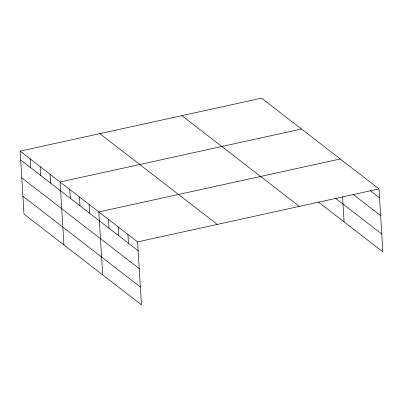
<?xml version="1.0" encoding="UTF-8"?>
<svg xmlns="http://www.w3.org/2000/svg" width="403" height="403" viewBox="0 0 403 403"><rect width="100%" height="100%" fill="white"/><g stroke="black" fill="none" stroke-linecap="round" stroke-linejoin="round"><path stroke-width="0.6" d="M20.15 151.135L137.599 241.896L141.448 304.839L23.999 214.079L20.15 151.135L261.552 98.161L379.001 188.921L382.85 251.865L318.415 202.074M301.484 129.015L60.082 181.99L63.931 244.938M340.243 158.968L98.841 211.943L102.689 274.891M137.599 241.896L379.001 188.921M370.337 190.684L379.545 197.797M353.018 194.301L380.634 215.64M335.251 198.085L381.757 234.022M181.889 115.641L299.338 206.401M99.813 133.65L217.262 224.411M20.694 160.011L138.143 250.772M21.782 177.854L139.231 268.615M22.911 196.236L140.355 286.996M342.55 196.719L344.091 221.917M127.907 234.405L128.451 243.281M118.22 226.919L118.764 235.795M108.528 219.428L109.072 228.31M89.149 204.457L89.693 213.333M79.462 196.966L80.006 205.842M69.774 189.481L70.313 198.357M50.098 174.277L50.642 183.153M40.119 166.56L40.658 175.441M30.134 158.847L30.678 167.724"/></g></svg>
